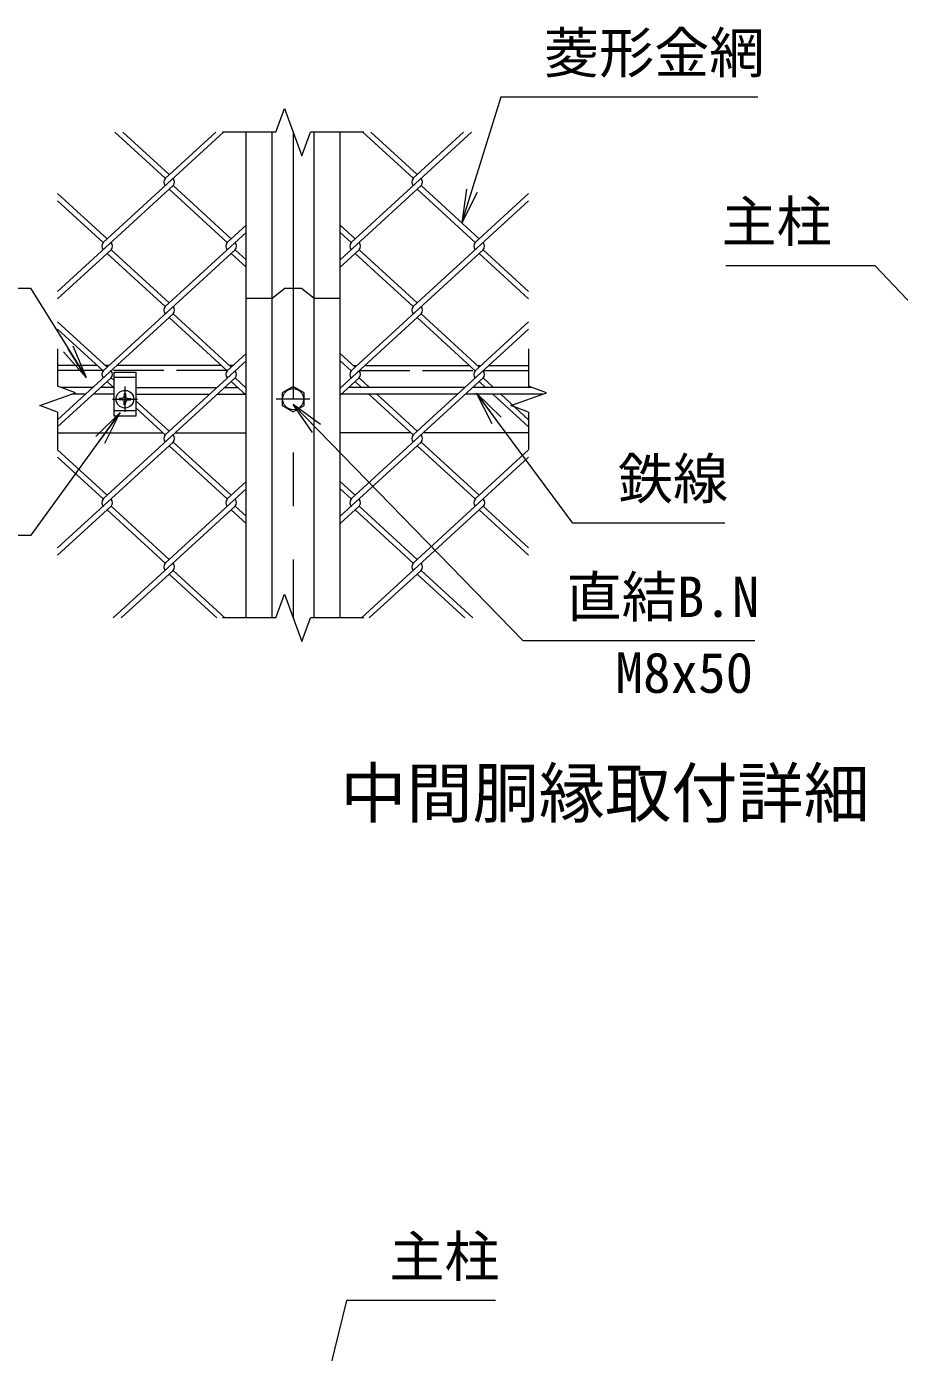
# Model space of a CAD drawing. Units: millimetres, scale not verified. Extents: x -4200 to 4200, y -2970 to 2970.
# Drawn here: x 1634 to 2672, y -573 to 1003 of the extents above; entities that cross this region are included whole.
import ezdxf
from ezdxf.enums import TextEntityAlignment as Align

# ---------------------------------------------------------------- set-up
doc = ezdxf.new("R2010")
doc.units = ezdxf.units.MM
doc.header["$LTSCALE"] = 10
doc.linetypes.add('DASHED', pattern=[7.5, 6, -1.5])
doc.linetypes.add('USER1', pattern=[50.8, 31.75, -6.35, 6.35, -6.35])
for name, color, linetype, lineweight in [('0-0_D-STR1', 1, 'Continuous', 18), ('0-1_D-STR-DIM', 7, 'Continuous', 13), ('0-2_0', 7, 'Continuous', 18), ('0-5_D-STR3', 3, 'Continuous', 13), ('0-6_D-BMK', 2, 'USER1', 13), ('0-7_D-STR2', 7, 'Continuous', 13), ('0-8_D-STR-TXT', 7, 'Continuous', 13)]:
    doc.layers.add(name, color=color, linetype=linetype, lineweight=lineweight)
doc.layers.add('0-4_D-TTL-TXT', color=7, linetype='Continuous')
doc.styles.add('ＭＳ ゴシック', font='')
doc.styles.get('ＭＳ ゴシック').set_extended_font_data('MS Gothic')

# ---------------------------------------------------------------- blocks, each defined once
blk = doc.blocks.new('_Open')
at = {"layer": '0-2_0'}
blk.add_line((-10, 1.667), (0, 0), dxfattribs=at)
blk.add_lwpolyline([(-10, -1.667), (0, 0), (-10, 0)], dxfattribs=at)

msp = doc.modelspace()

# ---------------------------------------------------------------- linework, layer by layer
at = {"layer": '0-0_D-STR1'}
for p, q in [((1894.8, 300.18), (1894.8, 877.61)), ((1925.8, 300.18), (1925.8, 877.61)), ((1975.8, 300.18), (1975.8, 877.61)), ((2006.8, 300.18), (2006.8, 877.61)), ((1718.18, 600.18), (1670.8, 600.18)), ((1731.59, 600.18), (1727.65, 600.18)), ((1865.63, 600.18), (1741.06, 600.18)), ((1879.04, 600.18), (1875.11, 600.18)), ((2022.56, 600.18), (2026.5, 600.18)), ((2035.97, 600.18), (2160.54, 600.18)), ((2170.02, 600.18), (2173.95, 600.18)), ((2183.43, 600.18), (2230.8, 600.18)), ((1670.8, 520.18), (1796.01, 520.18)), ((1810.68, 520.18), (1894.8, 520.18)), ((2090.92, 520.18), (2006.8, 520.18)), ((2230.8, 520.18), (2105.59, 520.18))]:
    msp.add_line(p, q, dxfattribs=at)
at = {"layer": '0-0_D-STR1', "linetype": 'DASHED'}
for p, q in [((1725.04, 594.18), (1670.8, 594.18)), ((1872.18, 594.18), (1734.2, 594.18)), ((2029.42, 594.18), (2167.4, 594.18)), ((2176.57, 594.18), (2230.8, 594.18))]:
    msp.add_line(p, q, dxfattribs=at)
at = {"layer": '0-0_D-STR1'}
msp.add_lwpolyline([(1894.8, 680.18), (1925.8, 680.18), (1940.8, 692.15), (1960.8, 692.15), (1975.8, 680.18), (2006.8, 680.18)], dxfattribs=at)
at = {"layer": '0-1_D-STR-DIM'}
for p, q in [((1930.28, 877.61), (1866.8, 877.61)), ((2034.8, 877.61), (1971.32, 877.61)), ((1670.8, 620.18), (1670.8, 575.57)), ((2230.8, 620.18), (2230.8, 575.57)), ((1670.8, 544.79), (1670.8, 500.18)), ((2230.8, 544.79), (2230.8, 500.18)), ((1930.28, 300.18), (1866.8, 300.18)), ((2034.8, 300.18), (1971.32, 300.18))]:
    msp.add_line(p, q, dxfattribs=at)
for points in [[(1930.28, 877.61), (1940.54, 905.8), (1961.06, 849.42), (1971.32, 877.61)], [(1670.8, 544.79), (1649.66, 552.49), (1691.95, 567.88), (1670.8, 575.57)], [(2230.8, 544.79), (2209.66, 552.49), (2251.95, 567.88), (2230.8, 575.57)], [(1930.28, 300.18), (1940.54, 328.37), (1961.06, 271.99), (1971.32, 300.18)]]:
    msp.add_lwpolyline(points, dxfattribs=at)
at = {"layer": '0-5_D-STR3'}
for p, q in [((1737.8, 592.18), (1763.8, 592.18)), ((1737.8, 540.18), (1737.8, 592.18)), ((1712.69, 574.18), (1674.62, 574.18)), ((1737.8, 574.18), (1722.16, 574.18)), ((1763.8, 574.18), (1860.14, 574.18)), ((1869.61, 574.18), (1884.53, 574.18)), ((1950.8, 575.19), (1937.8, 567.69)), ((1937.8, 567.69), (1937.8, 552.68)), ((1963.8, 567.69), (1950.8, 575.19)), ((1963.8, 552.68), (1963.8, 567.69)), ((2155.05, 574.18), (2017.07, 574.18)), ((2234.62, 574.18), (2164.53, 574.18)), ((1703.96, 566.18), (1687.29, 566.18)), ((1737.8, 566.18), (1713.43, 566.18)), ((1747.14, 560.97), (1744.1, 560.91)), ((1744.1, 560.91), (1744.1, 559.45)), ((1744.1, 560.91), (1744.1, 559.45)), ((1747.14, 559.4), (1744.1, 559.45)), ((1749, 561.91), (1747.14, 560.97)), ((1749, 558.45), (1747.14, 559.4)), ((1749.04, 561.95), (1750.02, 563.79)), ((1749.04, 558.42), (1750.02, 556.57)), ((1750.07, 566.88), (1750.02, 563.79)), ((1750.02, 566.88), (1751.53, 566.88)), ((1750.07, 553.48), (1750.02, 556.57)), ((1750.07, 553.48), (1751.53, 553.48)), ((1751.53, 566.88), (1751.59, 563.79)), ((1751.53, 553.48), (1751.59, 556.57)), ((1752.57, 561.95), (1751.59, 563.79)), ((1752.57, 558.42), (1751.59, 556.57)), ((1752.6, 561.91), (1754.46, 560.97)), ((1752.6, 558.45), (1754.46, 559.4)), ((1754.46, 559.4), (1757.5, 559.45)), ((1763.8, 566.18), (1851.41, 566.18)), ((1860.88, 566.18), (1893.27, 566.18)), ((1937.8, 552.68), (1950.8, 545.17)), ((1950.8, 545.17), (1963.8, 552.68)), ((2146.32, 566.18), (2008.34, 566.18)), ((2247.29, 566.18), (2155.79, 566.18))]:
    msp.add_line(p, q, dxfattribs=at)
at = {"layer": '0-5_D-STR3', "linetype": 'DASHED'}
for p, q in [((1737.8, 586.18), (1763.8, 586.18)), ((1763.8, 546.18), (1737.8, 546.18))]:
    msp.add_line(p, q, dxfattribs=at)
at = {"layer": '0-5_D-STR3'}
for points in [[(1763.8, 592.18), (1763.8, 540.18), (1737.8, 540.18)], [(1754.46, 560.97), (1757.5, 560.91), (1757.5, 559.45)]]:
    msp.add_lwpolyline(points, dxfattribs=at)
for centre, radius in [((1750.8, 560.18), 10.5), ((1950.8, 560.18), 12.5)]:
    msp.add_circle(centre, radius, dxfattribs=at)
at = {"layer": '0-6_D-BMK'}
for p, q in [((1950.8, 877.61), (1950.8, 300.18)), ((1750.8, 575.06), (1750.8, 545.3)), ((1735.92, 560.18), (1765.68, 560.18)), ((1970.8, 560.18), (1930.8, 560.18))]:
    msp.add_line(p, q, dxfattribs=at)
at = {"layer": '0-7_D-STR2'}
for p, q in [((1867.94, 877.61), (1724.88, 746.52)), ((1798.61, 822.76), (1738.75, 877.61)), ((1803.35, 827.1), (1748.23, 877.61)), ((1858.7, 877.61), (1798.73, 822.65)), ((2162.85, 877.61), (2019.79, 746.52)), ((2093.52, 822.76), (2033.66, 877.61)), ((2098.26, 827.1), (2043.14, 877.61)), ((2153.38, 877.61), (2093.52, 822.76)), ((1808.08, 814.08), (1670.8, 688.28)), ((1729.62, 750.86), (1670.8, 804.76)), ((1872.34, 746.52), (1803.35, 809.74)), ((1877.07, 750.86), (1808.08, 814.08)), ((2102.99, 814.08), (2006.8, 725.93)), ((2167.25, 746.52), (2098.26, 809.74)), ((2171.99, 750.86), (2102.99, 814.08)), ((2230.8, 804.76), (2167.25, 746.52)), ((1724.88, 746.52), (1670.8, 796.07)), ((2230.8, 796.07), (2093.52, 670.28)), ((1894.8, 758.42), (1798.61, 670.28)), ((1894.8, 767.1), (1872.34, 746.52)), ((2024.53, 750.86), (2006.8, 767.1)), ((2019.79, 746.52), (2006.8, 758.42)), ((1734.36, 737.84), (1670.8, 679.6)), ((1881.81, 737.84), (1724.88, 594.04)), ((1798.61, 670.28), (1729.62, 733.5)), ((1803.35, 674.62), (1734.36, 737.84)), ((1894.8, 717.25), (1877.07, 733.5)), ((1894.8, 725.93), (1881.81, 737.84)), ((2029.27, 737.84), (2006.8, 717.25)), ((2176.72, 737.84), (2019.79, 594.04)), ((2093.52, 670.28), (2024.53, 733.5)), ((2098.26, 674.62), (2029.27, 737.84)), ((2230.8, 679.6), (2171.99, 733.5)), ((2230.8, 688.28), (2176.72, 737.84)), ((1808.08, 661.6), (1670.8, 535.8)), ((1729.62, 598.38), (1670.8, 652.28)), ((1872.34, 594.04), (1803.35, 657.26)), ((1877.07, 598.38), (1808.08, 661.6)), ((2102.99, 661.6), (2006.8, 573.46)), ((2167.25, 594.04), (2098.26, 657.26)), ((2171.99, 598.38), (2102.99, 661.6)), ((2230.8, 652.28), (2167.25, 594.04)), ((1724.88, 594.04), (1670.8, 643.6)), ((2230.8, 643.6), (2093.52, 517.8)), ((1894.8, 605.94), (1798.61, 517.8)), ((1894.8, 614.63), (1872.34, 594.04)), ((2024.53, 598.38), (2006.8, 614.63)), ((2019.79, 594.04), (2006.8, 605.94)), ((1734.36, 585.36), (1670.8, 527.12)), ((1881.81, 585.36), (1724.88, 441.56)), ((1737.8, 582.2), (1734.36, 585.36)), ((1894.8, 573.46), (1881.81, 585.36)), ((2029.27, 585.36), (2006.8, 564.77)), ((2176.72, 585.36), (2019.79, 441.56)), ((2041.46, 574.18), (2029.27, 585.36)), ((2188.92, 574.18), (2176.72, 585.36)), ((1737.08, 574.18), (1729.62, 581.02)), ((1894.8, 564.77), (1877.07, 581.02)), ((2031.99, 574.18), (2024.53, 581.02)), ((2179.45, 574.18), (2171.99, 581.02)), ((1803.35, 522.14), (1763.8, 558.38)), ((2093.52, 517.8), (2040.72, 566.18)), ((2098.26, 522.14), (2050.19, 566.18)), ((2230.8, 527.12), (2188.18, 566.18)), ((2230.8, 535.8), (2197.65, 566.18)), ((1798.61, 517.8), (1763.8, 549.7)), ((1808.08, 509.12), (1670.8, 383.33)), ((1872.34, 441.56), (1803.35, 504.78)), ((1877.07, 445.9), (1808.08, 509.12)), ((2102.99, 509.12), (2006.8, 420.98)), ((2167.25, 441.56), (2098.26, 504.78)), ((2171.99, 445.9), (2102.99, 509.12)), ((1729.62, 445.9), (1670.8, 499.8)), ((1724.88, 441.56), (1670.8, 491.12)), ((2230.8, 491.12), (2093.52, 365.32)), ((2230.8, 499.8), (2167.25, 441.56)), ((1894.8, 462.15), (1872.34, 441.56)), ((2024.53, 445.9), (2006.8, 462.15)), ((1894.8, 453.47), (1798.61, 365.32)), ((2019.79, 441.56), (2006.8, 453.47)), ((1734.36, 432.88), (1670.8, 374.64)), ((1798.61, 365.32), (1729.62, 428.54)), ((1803.35, 369.66), (1734.36, 432.88)), ((1881.81, 432.88), (1737, 300.18)), ((1894.8, 412.3), (1877.07, 428.54)), ((1894.8, 420.98), (1881.81, 432.88)), ((2029.27, 432.88), (2006.8, 412.3)), ((2093.52, 365.32), (2024.53, 428.54)), ((2098.26, 369.66), (2029.27, 432.88)), ((2176.72, 432.88), (2031.91, 300.18)), ((2230.8, 374.64), (2171.99, 428.54)), ((2230.8, 383.33), (2176.72, 432.88)), ((1808.08, 356.64), (1746.47, 300.18)), ((1860.22, 300.18), (1803.35, 352.3)), ((1869.7, 300.18), (1808.08, 356.64)), ((2102.99, 356.64), (2041.38, 300.18)), ((2155.13, 300.18), (2098.26, 352.3)), ((2164.61, 300.18), (2102.99, 356.64))]:
    msp.add_line(p, q, dxfattribs=at)
for centre, start, end in [((1803.45, 818.3), 137.5, 222.5), ((1803.45, 818.3), 317.5, 42.5), ((2098.36, 818.3), 137.5, 222.5), ((2098.36, 818.3), 317.5, 42.5), ((1729.62, 742.18), 137.5, 222.5), ((1729.62, 742.18), 317.5, 42.5), ((1877.07, 742.18), 137.5, 222.5), ((1877.06, 742.17), 317.5, 42.5), ((2024.64, 742.06), 137.5, 222.5), ((2024.53, 742.18), 317.5, 42.5), ((2172.09, 742.06), 137.5, 222.5), ((2172.09, 742.06), 317.5, 42.5), ((1803.33, 665.93), 137.5, 222.5), ((1803.33, 665.93), 317.5, 42.5), ((2098.25, 665.93), 137.5, 222.5), ((2098.25, 665.93), 317.5, 42.5), ((1729.62, 589.7), 137.5, 222.5), ((1729.62, 589.7), 317.5, 42.5), ((1877.07, 589.7), 137.5, 222.5), ((1877.06, 589.69), 317.5, 42.5), ((2024.64, 589.58), 137.5, 222.5), ((2024.53, 589.7), 317.5, 42.5), ((2172.09, 589.58), 137.5, 222.5), ((2172.09, 589.58), 317.5, 42.5), ((1803.33, 513.45), 137.5, 222.5), ((1803.33, 513.45), 317.5, 42.5), ((2098.38, 513.35), 137.5, 222.5), ((2098.38, 513.35), 317.5, 42.5), ((1729.74, 437.11), 137.5, 222.5), ((1729.74, 437.11), 317.5, 42.5), ((1877.19, 437.11), 137.5, 222.5), ((1877.06, 437.21), 317.5, 42.5), ((2024.65, 437.11), 137.5, 222.5), ((2024.65, 437.11), 317.5, 42.5), ((2172.21, 436.99), 137.5, 222.5), ((2172.21, 436.99), 317.5, 42.5), ((1803.33, 360.97), 137.5, 222.5), ((1803.33, 360.97), 317.5, 42.5), ((2098.38, 360.87), 137.5, 222.5), ((2098.38, 360.87), 317.5, 42.5)]:
    msp.add_arc(centre, 6.42, start, end, dxfattribs=at)
at = {"layer": '0-8_D-STR-TXT'}
for points in [[(2503.25, 919.36), (2197.76, 919.36), (2151.97, 771.65)], [(2465.15, 719.15), (2642.47, 719.15), (2734.2, 622.69)], [(1330.08, 692.3), (1638.37, 692.3), (1703.48, 587.82)], [(2499.88, 272.85), (2224.34, 272.85), (1952.2, 552.5)], [(2464.09, 412.89), (2283.22, 412.89), (2170.14, 565.56)], [(1265.47, 398.68), (1639.49, 398.68), (1743.85, 542.6)], [(2191.51, -511.15), (2014.19, -511.15), (1985.4, -629.19)]]:
    msp.add_lwpolyline(points, dxfattribs=at)

# ---------------------------------------------------------------- block references
at = {"layer": '0-8_D-STR-TXT', "xscale": 4, "yscale": 4}
for p, rotation in [((2151.38, 769.74), 252.77624), ((1704.54, 586.12), 301.93334), ((2168.95, 567.16), 126.528), ((1950.8, 553.93), 134.22053), ((1745.02, 544.22), 54.05188)]:
    msp.add_blockref('_Open', p, dxfattribs=dict(at, rotation=rotation))

# ---------------------------------------------------------------- texts
at = {"layer": '0-4_D-TTL-TXT', "style": 'ＭＳ ゴシック'}
msp.add_text('中間胴縁取付詳細', height=57.7, dxfattribs=at).set_placement((2006.78, 45.79), align=Align.BOTTOM_LEFT)
at = {"layer": '0-8_D-STR-TXT', "style": 'ＭＳ ゴシック'}
for s, p in [('菱形金網', (2248.94, 933.6)), ('主柱', (2460.08, 732.88)), ('鉄線', (2336.94, 427.25)), ('直結B.N', (2275.77, 286.83)), ('M8x50', (2334.13, 196.64)), ('主柱', (2065.12, -497.42))]:
    msp.add_text(s, height=48.09, dxfattribs=at).set_placement(p, align=Align.BOTTOM_LEFT)

doc.saveas('drawing.dxf')
